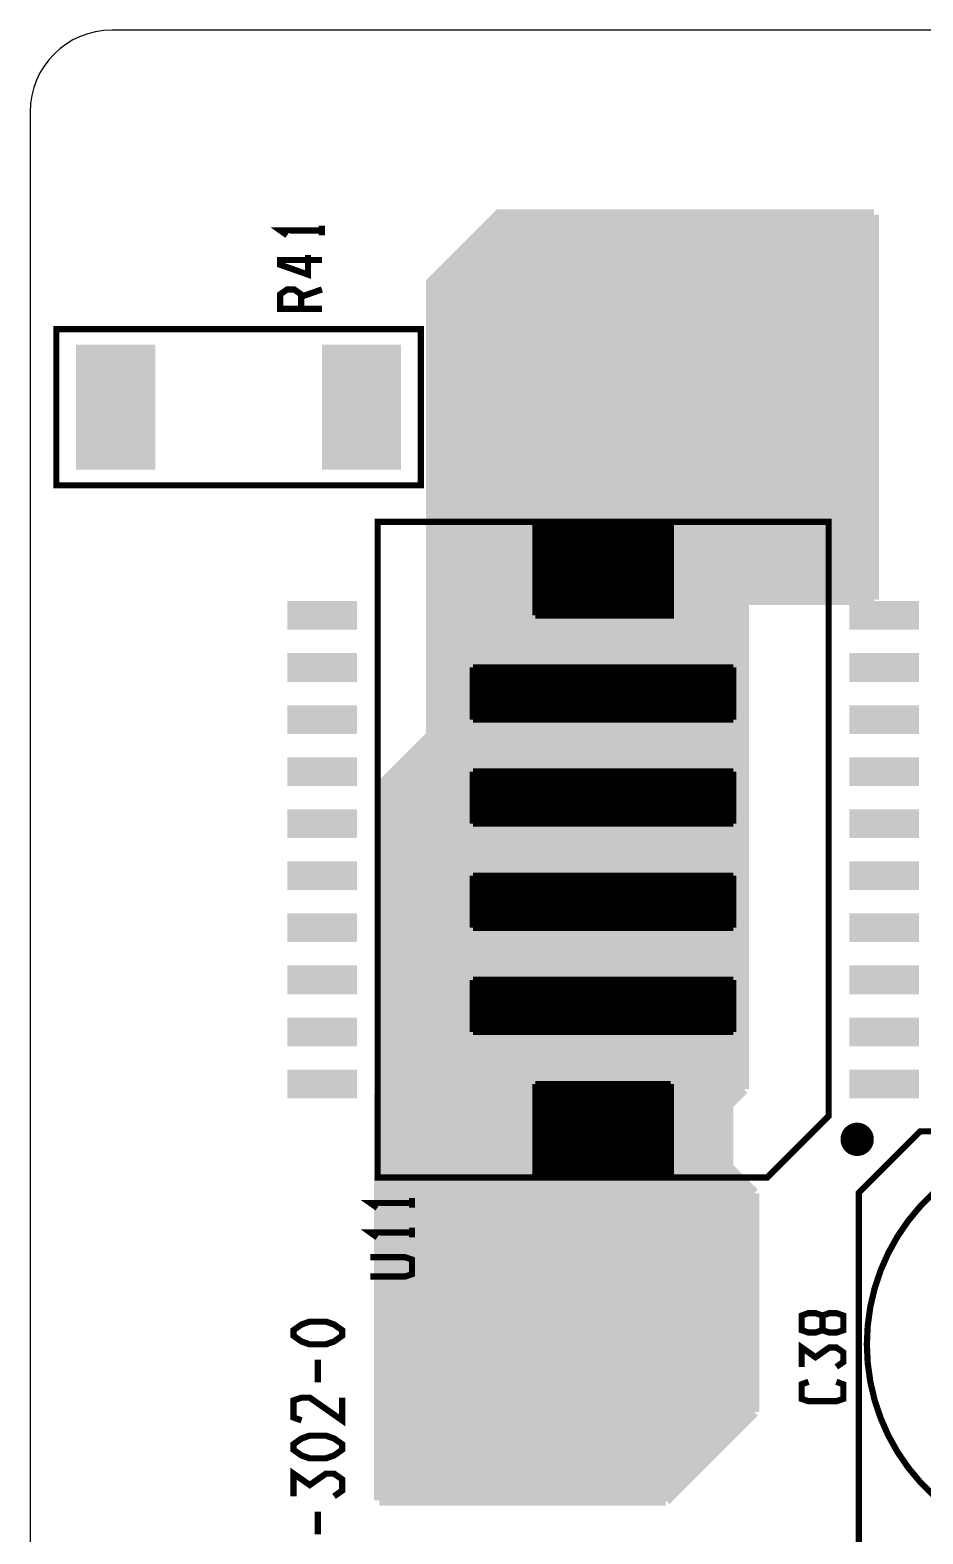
# Model space of a CAD drawing. Extents: x -122 to 131, y -4 to 64.
# Drawn here: x -122.2 to -100.43, y 27.15 to 63.84 of the extents above; entities that cross this region are included whole.
import ezdxf

# ---------------------------------------------------------------- set-up
doc = ezdxf.new("R2010")
doc.units = 0
doc.header["$MEASUREMENT"] = 0
doc.layers.get('0').update_dxf_attribs({"linetype": 'CONTINUOUS'})
for name, color, linetype in [('22-302-0_DRD', 7, 'CONTINUOUS'), ('22-302-0_SMT', 8, 'CONTINUOUS'), ('22-302-0_SST', 1, 'CONTINUOUS')]:
    doc.layers.add(name, color=color, linetype=linetype)

# ---------------------------------------------------------------- blocks, each defined once
blk = doc.blocks.new('ROUND_29')
at = {"const_width": 2.49936}
blk.add_lwpolyline([(-1.24968, 0, 1), (1.24968, 0, 1)], format="xyb", close=True, dxfattribs=at)
blk = doc.blocks.new('RECTANGLE_33')
blk.add_solid([(0.9652, 1.524), (0.9652, -1.524), (-0.9652, 1.524), (-0.9652, -1.524)])
blk = doc.blocks.new('RECTANGLE_42')
blk.add_solid([(0.84963, 0.35052), (0.84963, -0.35052), (-0.84963, 0.35052), (-0.84963, -0.35052)])

msp = doc.modelspace()

# ---------------------------------------------------------------- linework, layer by layer
at = {"layer": '22-302-0_DRD'}
for p, q in [((-2.909, 63.838), (-120.201, 63.838)), ((-122.2, 61.839), (-122.2, 5.837))]:
    msp.add_line(p, q, dxfattribs=at)
msp.add_arc((-120.201, 61.839), 1.999, 90, 180, dxfattribs=at)
at = {"layer": '22-302-0_SMT'}
for points, const_width in [([(-101.621, 59.337), (-110.765, 59.337), (-112.416, 57.686), (-112.416, 46.637), (-113.559, 45.494), (-113.559, 37.874), (-113.686, 37.874)], 0.254), ([(-110.612, 59.337), (-110.612, 27.968)], 0.254), ([(-110.384, 59.337), (-110.384, 27.968)], 0.254), ([(-110.155, 59.337), (-110.155, 27.968)], 0.254), ([(-109.926, 59.337), (-109.926, 27.968)], 0.254), ([(-109.698, 59.337), (-109.698, 27.968)], 0.254), ([(-109.469, 59.337), (-109.469, 27.968)], 0.254), ([(-109.241, 59.337), (-109.241, 27.968)], 0.254), ([(-109.012, 59.337), (-109.012, 27.968)], 0.254), ([(-108.783, 59.337), (-108.783, 27.968)], 0.254), ([(-108.555, 59.337), (-108.555, 27.968)], 0.254), ([(-108.326, 59.337), (-108.326, 27.968)], 0.254), ([(-108.098, 59.337), (-108.098, 27.968)], 0.254), ([(-107.869, 59.337), (-107.869, 27.968)], 0.254), ([(-107.64, 59.337), (-107.64, 27.968)], 0.254), ([(-107.412, 59.337), (-107.412, 27.968)], 0.254), ([(-107.183, 59.337), (-107.183, 27.968)], 0.254), ([(-106.955, 59.337), (-106.955, 27.968)], 0.254), ([(-106.726, 59.337), (-106.726, 27.968)], 0.254), ([(-106.497, 59.337), (-106.497, 28.172)], 0.254), ([(-106.269, 59.337), (-106.269, 28.4)], 0.254), ([(-106.04, 59.337), (-106.04, 28.629)], 0.254), ([(-105.812, 59.337), (-105.812, 28.857)], 0.254), ([(-105.583, 59.337), (-105.583, 29.086)], 0.254), ([(-105.354, 59.337), (-105.354, 29.315)], 0.254), ([(-105.126, 59.337), (-105.126, 37.671)], 0.254), ([(-104.897, 59.337), (-104.897, 37.9)], 0.254), ([(-104.669, 59.337), (-104.669, 49.939)], 0.254), ([(-104.44, 59.337), (-104.44, 49.939)], 0.254), ([(-104.211, 59.337), (-104.211, 49.939)], 0.254), ([(-103.983, 59.337), (-103.983, 49.939)], 0.254), ([(-103.754, 59.337), (-103.754, 49.939)], 0.254), ([(-103.526, 59.337), (-103.526, 49.939)], 0.254), ([(-103.297, 59.337), (-103.297, 49.939)], 0.254), ([(-103.068, 59.337), (-103.068, 49.939)], 0.254), ([(-102.84, 59.337), (-102.84, 49.939)], 0.254), ([(-102.611, 59.337), (-102.611, 49.939)], 0.254), ([(-102.383, 59.337), (-102.383, 49.939)], 0.254), ([(-102.154, 59.337), (-102.154, 49.939)], 0.254), ([(-101.925, 59.337), (-101.925, 49.939)], 0.254), ([(-101.697, 59.337), (-101.697, 49.939)], 0.254), ([(-101.621, 59.337), (-101.621, 49.939)], 0.254), ([(-111.069, 59.033), (-111.069, 27.968)], 0.254), ([(-101.621, 59.16), (-110.942, 59.16)], 0.254), ([(-110.841, 59.261), (-110.841, 27.968)], 0.254), ([(-111.527, 58.575), (-111.527, 27.968)], 0.254), ([(-101.621, 58.702), (-111.4, 58.702)], 0.254), ([(-111.298, 58.804), (-111.298, 27.968)], 0.254), ([(-101.621, 58.931), (-111.171, 58.931)], 0.254), ([(-101.621, 58.245), (-111.857, 58.245)], 0.254), ([(-111.755, 58.347), (-111.755, 27.968)], 0.254), ([(-101.621, 58.474), (-111.628, 58.474)], 0.254), ([(-112.212, 57.89), (-112.212, 27.968)], 0.254), ([(-101.621, 58.017), (-112.085, 58.017)], 0.254), ([(-111.984, 58.118), (-111.984, 27.968)], 0.254), ([(-101.621, 57.559), (-112.416, 57.559)], 0.254), ([(-101.621, 57.788), (-112.314, 57.788)], 0.254), ([(-101.621, 57.331), (-112.416, 57.331)], 0.254), ([(-101.621, 57.102), (-112.416, 57.102)], 0.254), ([(-101.621, 56.874), (-112.416, 56.874)], 0.254), ([(-101.621, 56.645), (-112.416, 56.645)], 0.254), ([(-101.621, 56.416), (-112.416, 56.416)], 0.254), ([(-101.621, 56.188), (-112.416, 56.188)], 0.254), ([(-101.621, 55.959), (-112.416, 55.959)], 0.254), ([(-101.621, 55.731), (-112.416, 55.731)], 0.254), ([(-101.621, 55.502), (-112.416, 55.502)], 0.254), ([(-101.621, 55.273), (-112.416, 55.273)], 0.254), ([(-101.621, 55.045), (-112.416, 55.045)], 0.254), ([(-101.621, 54.816), (-112.416, 54.816)], 0.254), ([(-101.621, 54.588), (-112.416, 54.588)], 0.254), ([(-101.621, 54.359), (-112.416, 54.359)], 0.254), ([(-101.621, 54.13), (-112.416, 54.13)], 0.254), ([(-101.621, 53.902), (-112.416, 53.902)], 0.254), ([(-101.621, 53.673), (-112.416, 53.673)], 0.254), ([(-101.621, 53.445), (-112.416, 53.445)], 0.254), ([(-101.621, 53.216), (-112.416, 53.216)], 0.254), ([(-101.621, 52.987), (-112.416, 52.987)], 0.254), ([(-101.621, 52.759), (-112.416, 52.759)], 0.254), ([(-101.621, 52.53), (-112.416, 52.53)], 0.254), ([(-101.621, 52.302), (-112.416, 52.302)], 0.254), ([(-101.621, 52.073), (-112.416, 52.073)], 0.254), ([(-101.621, 51.844), (-112.416, 51.844)], 0.254), ([(-101.621, 51.616), (-112.416, 51.616)], 0.254), ([(-109.876, 51.844), (-109.876, 49.558)], 0.152), ([(-106.574, 51.844), (-109.876, 51.844)], 0.152), ([(-106.574, 51.717), (-109.876, 51.717)], 0.152), ([(-109.774, 51.844), (-109.774, 49.558)], 0.152), ([(-109.637, 51.844), (-109.637, 49.558)], 0.152), ([(-109.5, 51.844), (-109.5, 49.558)], 0.152), ([(-109.363, 51.844), (-109.363, 49.558)], 0.152), ([(-109.225, 51.844), (-109.225, 49.558)], 0.152), ([(-109.088, 51.844), (-109.088, 49.558)], 0.152), ([(-108.951, 51.844), (-108.951, 49.558)], 0.152), ([(-108.814, 51.844), (-108.814, 49.558)], 0.152), ([(-108.677, 51.844), (-108.677, 49.558)], 0.152), ([(-108.54, 51.844), (-108.54, 49.558)], 0.152), ([(-108.402, 51.844), (-108.402, 49.558)], 0.152), ([(-108.265, 51.844), (-108.265, 49.558)], 0.152), ([(-108.128, 51.844), (-108.128, 49.558)], 0.152), ([(-107.991, 51.844), (-107.991, 49.558)], 0.152), ([(-107.854, 51.844), (-107.854, 49.558)], 0.152), ([(-107.717, 51.844), (-107.717, 49.558)], 0.152), ([(-107.579, 51.844), (-107.579, 49.558)], 0.152), ([(-107.442, 51.844), (-107.442, 49.558)], 0.152), ([(-107.305, 51.844), (-107.305, 49.558)], 0.152), ([(-107.168, 51.844), (-107.168, 49.558)], 0.152), ([(-107.031, 51.844), (-107.031, 49.558)], 0.152), ([(-106.894, 51.844), (-106.894, 49.558)], 0.152), ([(-106.756, 51.844), (-106.756, 49.558)], 0.152), ([(-106.619, 51.844), (-106.619, 49.558)], 0.152), ([(-106.574, 51.844), (-106.574, 49.685)], 0.152), ([(-101.621, 51.387), (-112.416, 51.387)], 0.254), ([(-106.574, 51.58), (-109.876, 51.58)], 0.152), ([(-106.574, 51.443), (-109.876, 51.443)], 0.152), ([(-106.574, 51.306), (-109.876, 51.306)], 0.152), ([(-101.621, 51.159), (-112.416, 51.159)], 0.254), ([(-101.621, 50.93), (-112.416, 50.93)], 0.254), ([(-106.574, 51.169), (-109.876, 51.169)], 0.152), ([(-106.574, 51.032), (-109.876, 51.032)], 0.152), ([(-101.621, 50.701), (-112.416, 50.701)], 0.254), ([(-106.574, 50.894), (-109.876, 50.894)], 0.152), ([(-106.574, 50.757), (-109.876, 50.757)], 0.152), ([(-106.574, 50.62), (-109.876, 50.62)], 0.152), ([(-101.621, 50.473), (-112.416, 50.473)], 0.254), ([(-101.621, 50.244), (-112.416, 50.244)], 0.254), ([(-106.574, 50.483), (-109.876, 50.483)], 0.152), ([(-106.574, 50.346), (-109.876, 50.346)], 0.152), ([(-106.574, 50.209), (-109.876, 50.209)], 0.152), ([(-101.621, 50.016), (-112.416, 50.016)], 0.254), ([(-104.796, 49.787), (-112.416, 49.787)], 0.254), ([(-106.574, 50.072), (-109.876, 50.072)], 0.152), ([(-106.574, 49.934), (-109.876, 49.934)], 0.152), ([(-104.796, 49.939), (-104.796, 38.001)], 0.254), ([(-101.621, 49.939), (-104.796, 49.939)], 0.254), ([(-104.796, 49.558), (-112.416, 49.558)], 0.254), ([(-106.574, 49.797), (-109.876, 49.797)], 0.152), ([(-106.574, 49.685), (-106.574, 49.558), (-109.876, 49.558)], 0.152), ([(-106.574, 49.66), (-109.876, 49.66)], 0.152), ([(-104.796, 49.33), (-112.416, 49.33)], 0.254), ([(-104.796, 49.101), (-112.416, 49.101)], 0.254), ([(-104.796, 48.873), (-112.416, 48.873)], 0.254), ([(-104.796, 48.644), (-112.416, 48.644)], 0.254), ([(-104.796, 48.415), (-112.416, 48.415)], 0.254), ([(-104.796, 48.187), (-112.416, 48.187)], 0.254), ([(-104.796, 47.958), (-112.416, 47.958)], 0.254), ([(-111.4, 48.288), (-111.4, 47.018)], 0.152), ([(-105.05, 48.288), (-111.4, 48.288)], 0.152), ([(-105.05, 48.217), (-111.4, 48.217)], 0.152), ([(-105.05, 48.08), (-111.4, 48.08)], 0.152), ([(-111.298, 48.288), (-111.298, 47.018)], 0.152), ([(-111.161, 48.288), (-111.161, 47.018)], 0.152), ([(-111.024, 48.288), (-111.024, 47.018)], 0.152), ([(-110.887, 48.288), (-110.887, 47.018)], 0.152), ([(-110.749, 48.288), (-110.749, 47.018)], 0.152), ([(-110.612, 48.288), (-110.612, 47.018)], 0.152), ([(-110.475, 48.288), (-110.475, 47.018)], 0.152), ([(-110.338, 48.288), (-110.338, 47.018)], 0.152), ([(-110.201, 48.288), (-110.201, 47.018)], 0.152), ([(-110.064, 48.288), (-110.064, 47.018)], 0.152), ([(-109.926, 48.288), (-109.926, 47.018)], 0.152), ([(-109.789, 48.288), (-109.789, 47.018)], 0.152), ([(-109.652, 48.288), (-109.652, 47.018)], 0.152), ([(-109.515, 48.288), (-109.515, 47.018)], 0.152), ([(-109.378, 48.288), (-109.378, 47.018)], 0.152), ([(-109.241, 48.288), (-109.241, 47.018)], 0.152), ([(-109.103, 48.288), (-109.103, 47.018)], 0.152), ([(-108.966, 48.288), (-108.966, 47.018)], 0.152), ([(-108.829, 48.288), (-108.829, 47.018)], 0.152), ([(-108.692, 48.288), (-108.692, 47.018)], 0.152), ([(-108.555, 48.288), (-108.555, 47.018)], 0.152), ([(-108.418, 48.288), (-108.418, 47.018)], 0.152), ([(-108.28, 48.288), (-108.28, 47.018)], 0.152), ([(-108.143, 48.288), (-108.143, 47.018)], 0.152), ([(-108.006, 48.288), (-108.006, 47.018)], 0.152), ([(-107.869, 48.288), (-107.869, 47.018)], 0.152), ([(-107.732, 48.288), (-107.732, 47.018)], 0.152), ([(-107.595, 48.288), (-107.595, 47.018)], 0.152), ([(-107.458, 48.288), (-107.458, 47.018)], 0.152), ([(-107.32, 48.288), (-107.32, 47.018)], 0.152), ([(-107.183, 48.288), (-107.183, 47.018)], 0.152), ([(-107.046, 48.288), (-107.046, 47.018)], 0.152), ([(-106.909, 48.288), (-106.909, 47.018)], 0.152), ([(-106.772, 48.288), (-106.772, 47.018)], 0.152), ([(-106.635, 48.288), (-106.635, 47.018)], 0.152), ([(-106.497, 48.288), (-106.497, 47.018)], 0.152), ([(-106.36, 48.288), (-106.36, 47.018)], 0.152), ([(-106.223, 48.288), (-106.223, 47.018)], 0.152), ([(-106.086, 48.288), (-106.086, 47.018)], 0.152), ([(-105.949, 48.288), (-105.949, 47.018)], 0.152), ([(-105.812, 48.288), (-105.812, 47.018)], 0.152), ([(-105.674, 48.288), (-105.674, 47.018)], 0.152), ([(-105.537, 48.288), (-105.537, 47.018)], 0.152), ([(-105.4, 48.288), (-105.4, 47.018)], 0.152), ([(-105.263, 48.288), (-105.263, 47.018)], 0.152), ([(-105.126, 48.288), (-105.126, 47.018)], 0.152), ([(-105.05, 48.288), (-105.05, 47.018)], 0.152), ([(-104.796, 47.73), (-112.416, 47.73)], 0.254), ([(-105.05, 47.943), (-111.4, 47.943)], 0.152), ([(-105.05, 47.806), (-111.4, 47.806)], 0.152), ([(-105.05, 47.669), (-111.4, 47.669)], 0.152), ([(-104.796, 47.501), (-112.416, 47.501)], 0.254), ([(-104.796, 47.272), (-112.416, 47.272)], 0.254), ([(-105.05, 47.532), (-111.4, 47.532)], 0.152), ([(-105.05, 47.394), (-111.4, 47.394)], 0.152), ([(-105.05, 47.257), (-111.4, 47.257)], 0.152), ([(-104.796, 47.044), (-112.416, 47.044)], 0.254), ([(-105.05, 47.12), (-111.4, 47.12)], 0.152), ([(-105.05, 47.018), (-111.4, 47.018)], 0.152), ([(-104.796, 46.587), (-112.466, 46.587)], 0.254), ([(-112.441, 46.612), (-112.441, 27.968)], 0.254), ([(-104.796, 46.815), (-112.416, 46.815)], 0.254), ([(-104.796, 46.129), (-112.924, 46.129)], 0.254), ([(-112.898, 46.155), (-112.898, 27.968)], 0.254), ([(-104.796, 46.358), (-112.695, 46.358)], 0.254), ([(-112.67, 46.383), (-112.67, 27.968)], 0.254), ([(-104.796, 45.901), (-113.152, 45.901)], 0.254), ([(-113.127, 45.926), (-113.127, 27.968)], 0.254), ([(-104.796, 45.444), (-113.559, 45.444)], 0.254), ([(-104.796, 45.672), (-113.381, 45.672)], 0.254), ([(-113.355, 45.698), (-113.355, 27.968)], 0.254), ([(-111.4, 45.748), (-111.4, 44.478)], 0.152), ([(-105.05, 45.748), (-111.4, 45.748)], 0.152), ([(-105.05, 45.677), (-111.4, 45.677)], 0.152), ([(-105.05, 45.54), (-111.4, 45.54)], 0.152), ([(-111.298, 45.748), (-111.298, 44.478)], 0.152), ([(-111.161, 45.748), (-111.161, 44.478)], 0.152), ([(-111.024, 45.748), (-111.024, 44.478)], 0.152), ([(-110.887, 45.748), (-110.887, 44.478)], 0.152), ([(-110.749, 45.748), (-110.749, 44.478)], 0.152), ([(-110.612, 45.748), (-110.612, 44.478)], 0.152), ([(-110.475, 45.748), (-110.475, 44.478)], 0.152), ([(-110.338, 45.748), (-110.338, 44.478)], 0.152), ([(-110.201, 45.748), (-110.201, 44.478)], 0.152), ([(-110.064, 45.748), (-110.064, 44.478)], 0.152), ([(-109.926, 45.748), (-109.926, 44.478)], 0.152), ([(-109.789, 45.748), (-109.789, 44.478)], 0.152), ([(-109.652, 45.748), (-109.652, 44.478)], 0.152), ([(-109.515, 45.748), (-109.515, 44.478)], 0.152), ([(-109.378, 45.748), (-109.378, 44.478)], 0.152), ([(-109.241, 45.748), (-109.241, 44.478)], 0.152), ([(-109.103, 45.748), (-109.103, 44.478)], 0.152), ([(-108.966, 45.748), (-108.966, 44.478)], 0.152), ([(-108.829, 45.748), (-108.829, 44.478)], 0.152), ([(-108.692, 45.748), (-108.692, 44.478)], 0.152), ([(-108.555, 45.748), (-108.555, 44.478)], 0.152), ([(-108.418, 45.748), (-108.418, 44.478)], 0.152), ([(-108.28, 45.748), (-108.28, 44.478)], 0.152), ([(-108.143, 45.748), (-108.143, 44.478)], 0.152), ([(-108.006, 45.748), (-108.006, 44.478)], 0.152), ([(-107.869, 45.748), (-107.869, 44.478)], 0.152), ([(-107.732, 45.748), (-107.732, 44.478)], 0.152), ([(-107.595, 45.748), (-107.595, 44.478)], 0.152), ([(-107.458, 45.748), (-107.458, 44.478)], 0.152), ([(-107.32, 45.748), (-107.32, 44.478)], 0.152), ([(-107.183, 45.748), (-107.183, 44.478)], 0.152), ([(-107.046, 45.748), (-107.046, 44.478)], 0.152), ([(-106.909, 45.748), (-106.909, 44.478)], 0.152), ([(-106.772, 45.748), (-106.772, 44.478)], 0.152), ([(-106.635, 45.748), (-106.635, 44.478)], 0.152), ([(-106.497, 45.748), (-106.497, 44.478)], 0.152), ([(-106.36, 45.748), (-106.36, 44.478)], 0.152), ([(-106.223, 45.748), (-106.223, 44.478)], 0.152), ([(-106.086, 45.748), (-106.086, 44.478)], 0.152), ([(-105.949, 45.748), (-105.949, 44.478)], 0.152), ([(-105.812, 45.748), (-105.812, 44.478)], 0.152), ([(-105.674, 45.748), (-105.674, 44.478)], 0.152), ([(-105.537, 45.748), (-105.537, 44.478)], 0.152), ([(-105.4, 45.748), (-105.4, 44.478)], 0.152), ([(-105.263, 45.748), (-105.263, 44.478)], 0.152), ([(-105.126, 45.748), (-105.126, 44.478)], 0.152), ([(-105.05, 45.748), (-105.05, 44.478)], 0.152), ([(-104.796, 45.215), (-113.559, 45.215)], 0.254), ([(-105.05, 45.403), (-111.4, 45.403)], 0.152), ([(-105.05, 45.266), (-111.4, 45.266)], 0.152), ([(-105.05, 45.129), (-111.4, 45.129)], 0.152), ([(-104.796, 44.986), (-113.559, 44.986)], 0.254), ([(-104.796, 44.758), (-113.559, 44.758)], 0.254), ([(-105.05, 44.992), (-111.4, 44.992)], 0.152), ([(-105.05, 44.854), (-111.4, 44.854)], 0.152), ([(-105.05, 44.717), (-111.4, 44.717)], 0.152), ([(-104.796, 44.529), (-113.559, 44.529)], 0.254), ([(-104.796, 44.301), (-113.559, 44.301)], 0.254), ([(-105.05, 44.58), (-111.4, 44.58)], 0.152), ([(-105.05, 44.478), (-111.4, 44.478)], 0.152), ([(-104.796, 44.072), (-113.559, 44.072)], 0.254), ([(-104.796, 43.843), (-113.559, 43.843)], 0.254), ([(-104.796, 43.615), (-113.559, 43.615)], 0.254), ([(-104.796, 43.386), (-113.559, 43.386)], 0.254), ([(-104.796, 43.158), (-113.559, 43.158)], 0.254), ([(-104.796, 42.929), (-113.559, 42.929)], 0.254), ([(-111.4, 43.208), (-111.4, 41.938)], 0.152), ([(-105.05, 43.208), (-111.4, 43.208)], 0.152), ([(-105.05, 43.137), (-111.4, 43.137)], 0.152), ([(-105.05, 43), (-111.4, 43)], 0.152), ([(-105.05, 42.863), (-111.4, 42.863)], 0.152), ([(-111.298, 43.208), (-111.298, 41.938)], 0.152), ([(-111.161, 43.208), (-111.161, 41.938)], 0.152), ([(-111.024, 43.208), (-111.024, 41.938)], 0.152), ([(-110.887, 43.208), (-110.887, 41.938)], 0.152), ([(-110.749, 43.208), (-110.749, 41.938)], 0.152), ([(-110.612, 43.208), (-110.612, 41.938)], 0.152), ([(-110.475, 43.208), (-110.475, 41.938)], 0.152), ([(-110.338, 43.208), (-110.338, 41.938)], 0.152), ([(-110.201, 43.208), (-110.201, 41.938)], 0.152), ([(-110.064, 43.208), (-110.064, 41.938)], 0.152), ([(-109.926, 43.208), (-109.926, 41.938)], 0.152), ([(-109.789, 43.208), (-109.789, 41.938)], 0.152), ([(-109.652, 43.208), (-109.652, 41.938)], 0.152), ([(-109.515, 43.208), (-109.515, 41.938)], 0.152), ([(-109.378, 43.208), (-109.378, 41.938)], 0.152), ([(-109.241, 43.208), (-109.241, 41.938)], 0.152), ([(-109.103, 43.208), (-109.103, 41.938)], 0.152), ([(-108.966, 43.208), (-108.966, 41.938)], 0.152), ([(-108.829, 43.208), (-108.829, 41.938)], 0.152), ([(-108.692, 43.208), (-108.692, 41.938)], 0.152), ([(-108.555, 43.208), (-108.555, 41.938)], 0.152), ([(-108.418, 43.208), (-108.418, 41.938)], 0.152), ([(-108.28, 43.208), (-108.28, 41.938)], 0.152), ([(-108.143, 43.208), (-108.143, 41.938)], 0.152), ([(-108.006, 43.208), (-108.006, 41.938)], 0.152), ([(-107.869, 43.208), (-107.869, 41.938)], 0.152), ([(-107.732, 43.208), (-107.732, 41.938)], 0.152), ([(-107.595, 43.208), (-107.595, 41.938)], 0.152), ([(-107.458, 43.208), (-107.458, 41.938)], 0.152), ([(-107.32, 43.208), (-107.32, 41.938)], 0.152), ([(-107.183, 43.208), (-107.183, 41.938)], 0.152), ([(-107.046, 43.208), (-107.046, 41.938)], 0.152), ([(-106.909, 43.208), (-106.909, 41.938)], 0.152), ([(-106.772, 43.208), (-106.772, 41.938)], 0.152), ([(-106.635, 43.208), (-106.635, 41.938)], 0.152), ([(-106.497, 43.208), (-106.497, 41.938)], 0.152), ([(-106.36, 43.208), (-106.36, 41.938)], 0.152), ([(-106.223, 43.208), (-106.223, 41.938)], 0.152), ([(-106.086, 43.208), (-106.086, 41.938)], 0.152), ([(-105.949, 43.208), (-105.949, 41.938)], 0.152), ([(-105.812, 43.208), (-105.812, 41.938)], 0.152), ([(-105.674, 43.208), (-105.674, 41.938)], 0.152), ([(-105.537, 43.208), (-105.537, 41.938)], 0.152), ([(-105.4, 43.208), (-105.4, 41.938)], 0.152), ([(-105.263, 43.208), (-105.263, 41.938)], 0.152), ([(-105.126, 43.208), (-105.126, 41.938)], 0.152), ([(-105.05, 43.208), (-105.05, 41.938)], 0.152), ([(-104.796, 42.7), (-113.559, 42.7)], 0.254), ([(-104.796, 42.472), (-113.559, 42.472)], 0.254), ([(-105.05, 42.726), (-111.4, 42.726)], 0.152), ([(-105.05, 42.589), (-111.4, 42.589)], 0.152), ([(-104.796, 42.243), (-113.559, 42.243)], 0.254), ([(-105.05, 42.452), (-111.4, 42.452)], 0.152), ([(-105.05, 42.314), (-111.4, 42.314)], 0.152), ([(-105.05, 42.177), (-111.4, 42.177)], 0.152), ([(-104.796, 42.015), (-113.559, 42.015)], 0.254), ([(-104.796, 41.786), (-113.559, 41.786)], 0.254), ([(-105.05, 42.04), (-111.4, 42.04)], 0.152), ([(-105.05, 41.938), (-111.4, 41.938)], 0.152), ([(-104.796, 41.557), (-113.559, 41.557)], 0.254), ([(-104.796, 41.329), (-113.559, 41.329)], 0.254), ([(-104.796, 41.1), (-113.559, 41.1)], 0.254), ([(-104.796, 40.872), (-113.559, 40.872)], 0.254), ([(-104.796, 40.643), (-113.559, 40.643)], 0.254), ([(-111.4, 40.668), (-111.4, 39.398)], 0.152), ([(-105.05, 40.668), (-111.4, 40.668)], 0.152), ([(-111.298, 40.668), (-111.298, 39.398)], 0.152), ([(-111.161, 40.668), (-111.161, 39.398)], 0.152), ([(-111.024, 40.668), (-111.024, 39.398)], 0.152), ([(-110.887, 40.668), (-110.887, 39.398)], 0.152), ([(-110.749, 40.668), (-110.749, 39.398)], 0.152), ([(-110.612, 40.668), (-110.612, 39.398)], 0.152), ([(-110.475, 40.668), (-110.475, 39.398)], 0.152), ([(-110.338, 40.668), (-110.338, 39.398)], 0.152), ([(-110.201, 40.668), (-110.201, 39.398)], 0.152), ([(-110.064, 40.668), (-110.064, 39.398)], 0.152), ([(-109.926, 40.668), (-109.926, 39.398)], 0.152), ([(-109.789, 40.668), (-109.789, 39.398)], 0.152), ([(-109.652, 40.668), (-109.652, 39.398)], 0.152), ([(-109.515, 40.668), (-109.515, 39.398)], 0.152), ([(-109.378, 40.668), (-109.378, 39.398)], 0.152), ([(-109.241, 40.668), (-109.241, 39.398)], 0.152), ([(-109.103, 40.668), (-109.103, 39.398)], 0.152), ([(-108.966, 40.668), (-108.966, 39.398)], 0.152), ([(-108.829, 40.668), (-108.829, 39.398)], 0.152), ([(-108.692, 40.668), (-108.692, 39.398)], 0.152), ([(-108.555, 40.668), (-108.555, 39.398)], 0.152), ([(-108.418, 40.668), (-108.418, 39.398)], 0.152), ([(-108.28, 40.668), (-108.28, 39.398)], 0.152), ([(-108.143, 40.668), (-108.143, 39.398)], 0.152), ([(-108.006, 40.668), (-108.006, 39.398)], 0.152), ([(-107.869, 40.668), (-107.869, 39.398)], 0.152), ([(-107.732, 40.668), (-107.732, 39.398)], 0.152), ([(-107.595, 40.668), (-107.595, 39.398)], 0.152), ([(-107.458, 40.668), (-107.458, 39.398)], 0.152), ([(-107.32, 40.668), (-107.32, 39.398)], 0.152), ([(-107.183, 40.668), (-107.183, 39.398)], 0.152), ([(-107.046, 40.668), (-107.046, 39.398)], 0.152), ([(-106.909, 40.668), (-106.909, 39.398)], 0.152), ([(-106.772, 40.668), (-106.772, 39.398)], 0.152), ([(-106.635, 40.668), (-106.635, 39.398)], 0.152), ([(-106.497, 40.668), (-106.497, 39.398)], 0.152), ([(-106.36, 40.668), (-106.36, 39.398)], 0.152), ([(-106.223, 40.668), (-106.223, 39.398)], 0.152), ([(-106.086, 40.668), (-106.086, 39.398)], 0.152), ([(-105.949, 40.668), (-105.949, 39.398)], 0.152), ([(-105.812, 40.668), (-105.812, 39.398)], 0.152), ([(-105.674, 40.668), (-105.674, 39.398)], 0.152), ([(-105.537, 40.668), (-105.537, 39.398)], 0.152), ([(-105.4, 40.668), (-105.4, 39.398)], 0.152), ([(-105.263, 40.668), (-105.263, 39.398)], 0.152), ([(-105.126, 40.668), (-105.126, 39.398)], 0.152), ([(-105.05, 40.668), (-105.05, 39.398)], 0.152), ([(-104.796, 40.414), (-113.559, 40.414)], 0.254), ([(-105.05, 40.597), (-111.4, 40.597)], 0.152), ([(-105.05, 40.46), (-111.4, 40.46)], 0.152), ([(-105.05, 40.323), (-111.4, 40.323)], 0.152), ([(-104.796, 40.186), (-113.559, 40.186)], 0.254), ([(-104.796, 39.957), (-113.559, 39.957)], 0.254), ([(-105.05, 40.186), (-111.4, 40.186)], 0.152), ([(-105.05, 40.049), (-111.4, 40.049)], 0.152), ([(-104.796, 39.729), (-113.559, 39.729)], 0.254), ([(-104.796, 39.5), (-113.559, 39.5)], 0.254), ([(-105.05, 39.912), (-111.4, 39.912)], 0.152), ([(-105.05, 39.774), (-111.4, 39.774)], 0.152), ([(-105.05, 39.637), (-111.4, 39.637)], 0.152), ([(-104.796, 39.271), (-113.559, 39.271)], 0.254), ([(-105.05, 39.5), (-111.4, 39.5)], 0.152), ([(-105.05, 39.398), (-111.4, 39.398)], 0.152), ([(-104.796, 39.043), (-113.559, 39.043)], 0.254), ([(-104.796, 38.814), (-113.559, 38.814)], 0.254), ([(-104.796, 38.586), (-113.559, 38.586)], 0.254), ([(-104.796, 38.357), (-113.559, 38.357)], 0.254), ([(-104.796, 38.128), (-113.559, 38.128)], 0.254), ([(-109.876, 38.128), (-109.876, 35.842)], 0.152), ([(-106.574, 38.128), (-109.876, 38.128)], 0.152), ([(-109.774, 38.128), (-109.774, 35.842)], 0.152), ([(-109.637, 38.128), (-109.637, 35.842)], 0.152), ([(-109.5, 38.128), (-109.5, 35.842)], 0.152), ([(-109.363, 38.128), (-109.363, 35.842)], 0.152), ([(-109.225, 38.128), (-109.225, 35.842)], 0.152), ([(-109.088, 38.128), (-109.088, 35.842)], 0.152), ([(-108.951, 38.128), (-108.951, 35.842)], 0.152), ([(-108.814, 38.128), (-108.814, 35.842)], 0.152), ([(-108.677, 38.128), (-108.677, 35.842)], 0.152), ([(-108.54, 38.128), (-108.54, 35.842)], 0.152), ([(-108.402, 38.128), (-108.402, 35.842)], 0.152), ([(-108.265, 38.128), (-108.265, 35.842)], 0.152), ([(-108.128, 38.128), (-108.128, 35.842)], 0.152), ([(-107.991, 38.128), (-107.991, 35.842)], 0.152), ([(-107.854, 38.128), (-107.854, 35.842)], 0.152), ([(-107.717, 38.128), (-107.717, 35.842)], 0.152), ([(-107.579, 38.128), (-107.579, 35.842)], 0.152), ([(-107.442, 38.128), (-107.442, 35.842)], 0.152), ([(-107.305, 38.128), (-107.305, 35.842)], 0.152), ([(-107.168, 38.128), (-107.168, 35.842)], 0.152), ([(-107.031, 38.128), (-107.031, 35.842)], 0.152), ([(-106.894, 38.128), (-106.894, 35.842)], 0.152), ([(-106.756, 38.128), (-106.756, 35.842)], 0.152), ([(-106.619, 38.128), (-106.619, 35.842)], 0.152), ([(-106.574, 38.128), (-106.574, 35.969)], 0.152), ([(-113.686, 37.874), (-113.686, 27.968)], 0.254), ([(-105.126, 37.671), (-113.686, 37.671)], 0.254), ([(-113.584, 37.874), (-113.584, 27.968)], 0.254), ([(-104.897, 37.9), (-113.559, 37.9)], 0.254), ([(-106.574, 38.001), (-109.876, 38.001)], 0.152), ([(-106.574, 37.864), (-109.876, 37.864)], 0.152), ([(-106.574, 37.727), (-109.876, 37.727)], 0.152), ([(-104.796, 38.001), (-105.177, 37.62)], 0.254), ([(-105.177, 37.443), (-113.686, 37.443)], 0.254), ([(-106.574, 37.59), (-109.876, 37.59)], 0.152), ([(-106.574, 37.453), (-109.876, 37.453)], 0.152), ([(-105.177, 37.62), (-105.177, 36.096)], 0.254), ([(-105.177, 37.214), (-113.686, 37.214)], 0.254), ([(-105.177, 36.985), (-113.686, 36.985)], 0.254), ([(-106.574, 37.316), (-109.876, 37.316)], 0.152), ([(-106.574, 37.178), (-109.876, 37.178)], 0.152), ([(-106.574, 37.041), (-109.876, 37.041)], 0.152), ([(-105.177, 36.757), (-113.686, 36.757)], 0.254), ([(-106.574, 36.904), (-109.876, 36.904)], 0.152), ([(-106.574, 36.767), (-109.876, 36.767)], 0.152), ([(-106.574, 36.63), (-109.876, 36.63)], 0.152), ([(-105.177, 36.528), (-113.686, 36.528)], 0.254), ([(-105.177, 36.3), (-113.686, 36.3)], 0.254), ([(-106.574, 36.493), (-109.876, 36.493)], 0.152), ([(-106.574, 36.356), (-109.876, 36.356)], 0.152), ([(-105.151, 36.071), (-113.686, 36.071)], 0.254), ([(-104.923, 35.842), (-113.686, 35.842)], 0.254), ([(-106.574, 36.218), (-109.876, 36.218)], 0.152), ([(-106.574, 36.081), (-109.876, 36.081)], 0.152), ([(-106.574, 35.969), (-106.574, 35.842), (-109.876, 35.842)], 0.152), ([(-106.574, 35.944), (-109.876, 35.944)], 0.152), ([(-105.177, 36.096), (-104.542, 35.461)], 0.254), ([(-105.126, 36.046), (-105.126, 29.543)], 0.254), ([(-104.694, 35.614), (-113.686, 35.614)], 0.254), ([(-104.897, 35.817), (-104.897, 29.772)], 0.254), ([(-104.669, 35.588), (-104.669, 30)], 0.254), ([(-104.542, 35.461), (-104.542, 30.127)], 0.254), ([(-104.542, 35.385), (-113.686, 35.385)], 0.254), ([(-104.542, 35.157), (-113.686, 35.157)], 0.254), ([(-104.542, 34.928), (-113.686, 34.928)], 0.254), ([(-104.542, 34.699), (-113.686, 34.699)], 0.254), ([(-104.542, 34.471), (-113.686, 34.471)], 0.254), ([(-104.542, 34.242), (-113.686, 34.242)], 0.254), ([(-104.542, 34.014), (-113.686, 34.014)], 0.254), ([(-104.542, 33.785), (-113.686, 33.785)], 0.254), ([(-104.542, 33.556), (-113.686, 33.556)], 0.254), ([(-104.542, 33.328), (-113.686, 33.328)], 0.254), ([(-104.542, 33.099), (-113.686, 33.099)], 0.254), ([(-104.542, 32.871), (-113.686, 32.871)], 0.254), ([(-104.542, 32.642), (-113.686, 32.642)], 0.254), ([(-104.542, 32.413), (-113.686, 32.413)], 0.254), ([(-104.542, 32.185), (-113.686, 32.185)], 0.254), ([(-104.542, 31.956), (-113.686, 31.956)], 0.254), ([(-104.542, 31.728), (-113.686, 31.728)], 0.254), ([(-104.542, 31.499), (-113.686, 31.499)], 0.254), ([(-104.542, 31.27), (-113.686, 31.27)], 0.254), ([(-104.542, 31.042), (-113.686, 31.042)], 0.254), ([(-104.542, 30.813), (-113.686, 30.813)], 0.254), ([(-104.542, 30.585), (-113.686, 30.585)], 0.254), ([(-104.542, 30.356), (-113.686, 30.356)], 0.254), ([(-104.542, 30.127), (-113.686, 30.127)], 0.254), ([(-104.542, 30.127), (-106.701, 27.968)], 0.254), ([(-104.77, 29.899), (-113.686, 29.899)], 0.254), ([(-104.999, 29.67), (-113.686, 29.67)], 0.254), ([(-105.227, 29.442), (-113.686, 29.442)], 0.254), ([(-105.456, 29.213), (-113.686, 29.213)], 0.254), ([(-105.685, 28.984), (-113.686, 28.984)], 0.254), ([(-105.913, 28.756), (-113.686, 28.756)], 0.254), ([(-106.142, 28.527), (-113.686, 28.527)], 0.254), ([(-106.37, 28.299), (-113.686, 28.299)], 0.254), ([(-106.599, 28.07), (-113.686, 28.07)], 0.254), ([(-106.701, 27.968), (-113.686, 27.968)], 0.254)]:
    msp.add_lwpolyline(points, dxfattribs=dict(at, const_width=const_width))
at = {"layer": '22-302-0_SST', "const_width": 0.152}
for points in [[(-115.083, 59.068), (-115.083, 58.832)], [(-115.083, 58.951), (-116.099, 58.951), (-115.931, 58.832)], [(-115.423, 58.349), (-115.423, 57.874), (-116.099, 58.113), (-116.099, 58.23), (-115.083, 58.23)], [(-115.591, 57.036), (-115.591, 57.392), (-115.761, 57.511), (-115.931, 57.511), (-116.099, 57.392), (-116.099, 57.036), (-115.083, 57.036)], [(-115.591, 57.333), (-115.083, 57.511)], [(-112.784, 52.733), (-112.67, 52.733), (-112.67, 56.543), (-121.56, 56.543), (-121.56, 52.733), (-112.784, 52.733)], [(-102.725, 51.842), (-102.725, 37.344), (-104.224, 35.845), (-107.224, 35.845), (-107.224, 36.843), (-109.225, 36.843), (-109.225, 35.845), (-113.724, 35.845), (-113.724, 51.842), (-109.225, 51.842), (-109.225, 50.844), (-107.224, 50.844), (-107.224, 51.842), (-102.725, 51.842)], [(-102.258, 37.016), (-102.258, 36.538)], [(-102.121, 37.095), (-102.121, 36.46)], [(-101.948, 37.097), (-102.111, 37.097)], [(-101.984, 37.105), (-101.984, 36.45)], [(-101.847, 37.051), (-101.847, 36.503)], [(-101.702, 36.823), (-102.355, 36.823)], [(-101.712, 36.686), (-102.344, 36.686)], [(-101.753, 36.96), (-102.304, 36.96)], [(-98.491, 27.054), (-98.491, 26.584), (-101.989, 26.584), (-101.989, 35.474), (-100.49, 36.973), (-98.339, 36.973), (-98.339, 36.574)], [(-101.709, 36.858), (-101.709, 36.696)], [(-101.791, 36.549), (-102.266, 36.549)], [(-112.885, 35.223), (-113.901, 35.223), (-113.734, 35.106)], [(-112.885, 35.342), (-112.885, 35.106)], [(-112.885, 34.504), (-113.901, 34.504), (-113.734, 34.384)], [(-112.885, 34.623), (-112.885, 34.384)], [(-113.901, 33.902), (-113.056, 33.902), (-112.885, 33.843), (-112.885, 33.488), (-113.056, 33.429), (-113.901, 33.429)], [(-114.59, 31.984), (-114.788, 31.844), (-114.986, 31.776), (-115.38, 31.776), (-115.578, 31.844), (-115.776, 31.984), (-115.776, 32.121), (-115.578, 32.261), (-115.38, 32.33), (-114.986, 32.33), (-114.788, 32.261), (-114.59, 32.121), (-114.59, 31.984)], [(-102.875, 32.477), (-103.046, 32.538), (-103.216, 32.538), (-103.383, 32.477), (-103.383, 32.121), (-103.216, 32.063), (-103.046, 32.063), (-102.875, 32.121), (-102.875, 32.477), (-102.708, 32.538), (-102.538, 32.538), (-102.367, 32.477), (-102.367, 32.121), (-102.538, 32.063), (-102.708, 32.063), (-102.875, 32.121)], [(-102.538, 31.225), (-102.367, 31.344), (-102.367, 31.58), (-102.538, 31.7), (-102.708, 31.7), (-103.046, 31.461), (-103.383, 31.7), (-103.383, 31.225)], [(-115.182, 31.403), (-115.182, 30.849)], [(-102.538, 30.862), (-102.367, 30.801), (-102.367, 30.445), (-102.538, 30.387), (-103.216, 30.387), (-103.383, 30.445), (-103.383, 30.801), (-103.216, 30.862)], [(-114.59, 30.475), (-114.59, 29.922), (-115.38, 30.475), (-115.578, 30.475), (-115.776, 30.407), (-115.776, 29.99), (-115.578, 29.922)], [(-114.59, 29.203), (-114.788, 29.063), (-114.986, 28.995), (-115.38, 28.995), (-115.578, 29.063), (-115.776, 29.203), (-115.776, 29.34), (-115.578, 29.48), (-115.38, 29.548), (-114.986, 29.548), (-114.788, 29.48), (-114.59, 29.34), (-114.59, 29.203)], [(-114.788, 28.068), (-114.59, 28.207), (-114.59, 28.484), (-114.788, 28.621), (-114.986, 28.621), (-115.38, 28.344), (-115.776, 28.621), (-115.776, 28.068)], [(-115.182, 27.694), (-115.182, 27.14)]]:
    msp.add_lwpolyline(points, dxfattribs=at)
for points in [[(-102.03, 37.107, 0.414214), (-102.36, 36.777)], [(-101.699, 36.777, 0.414214), (-102.03, 37.107)], [(-102.36, 36.777, 0.414214), (-102.03, 36.447)], [(-102.03, 36.447, 0.414214), (-101.699, 36.777)], [(-96.795, 36.777, 0.414214), (-101.793, 31.778)], [(-101.793, 31.778, 0.414214), (-96.795, 26.78)]]:
    msp.add_lwpolyline(points, format="xyb", dxfattribs=at)

# ---------------------------------------------------------------- block references
at = {"layer": '22-302-0_SMT'}
for name, p in [('ROUND_29', (-108.22, 55.649)), ('RECTANGLE_33', (-120.112, 54.638)), ('RECTANGLE_33', (-114.117, 54.638)), ('RECTANGLE_42', (-115.075, 49.558)), ('RECTANGLE_42', (-101.374, 49.558)), ('RECTANGLE_42', (-115.075, 48.288)), ('RECTANGLE_42', (-101.374, 48.288)), ('RECTANGLE_42', (-115.075, 47.018)), ('RECTANGLE_42', (-101.374, 47.018)), ('RECTANGLE_42', (-115.075, 45.748)), ('RECTANGLE_42', (-101.374, 45.748)), ('RECTANGLE_42', (-115.075, 44.478)), ('RECTANGLE_42', (-101.374, 44.478)), ('RECTANGLE_42', (-115.075, 43.208)), ('RECTANGLE_42', (-101.374, 43.208)), ('RECTANGLE_42', (-115.075, 41.938)), ('RECTANGLE_42', (-101.374, 41.938)), ('RECTANGLE_42', (-115.075, 40.668)), ('RECTANGLE_42', (-101.374, 40.668)), ('RECTANGLE_42', (-115.075, 39.398)), ('RECTANGLE_42', (-101.374, 39.398)), ('RECTANGLE_42', (-115.075, 38.128)), ('RECTANGLE_42', (-101.374, 38.128)), ('ROUND_29', (-108.22, 32.149))]:
    msp.add_blockref(name, p, dxfattribs=at)

doc.saveas('drawing.dxf')
